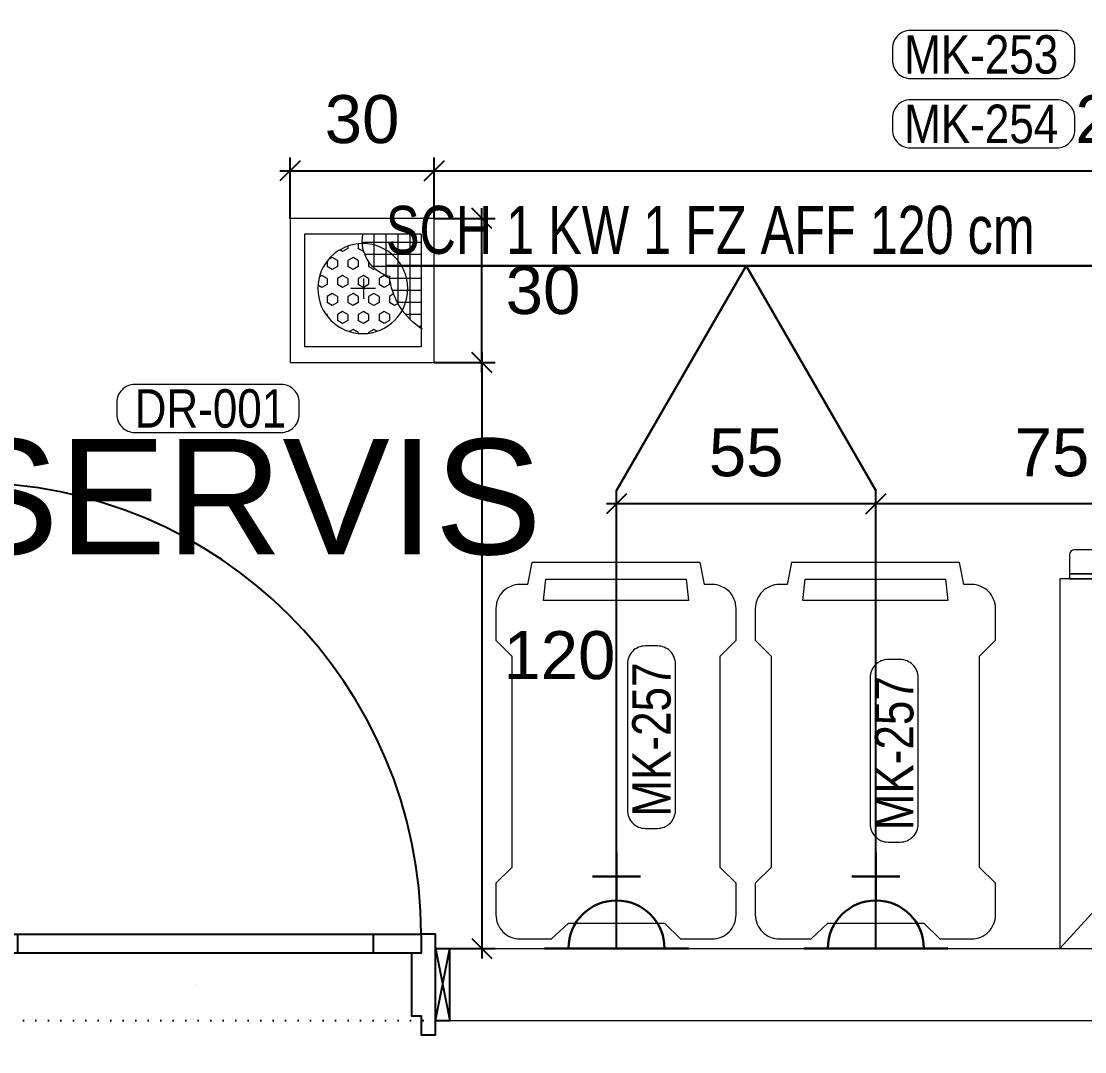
# Model space of a CAD drawing. Extents: x -5598 to 26293, y -3808 to 13850.
# Drawn here: x 798.8 to 1020.2, y 5323.5 to 5538.1 of the extents above; entities that cross this region are included whole.
import ezdxf
from ezdxf.enums import TextEntityAlignment as Align

# ---------------------------------------------------------------- set-up
doc = ezdxf.new("R2010")
doc.units = 0
doc.header["$LTSCALE"] = 100
doc.header["$MEASUREMENT"] = 0
doc.linetypes.add('DOT', pattern=[0.25, 0, -0.25])
for name, color, linetype, lineweight in [('AD', 5, 'Continuous', 9), ('AK', 7, 'Continuous', 15), ('AP', 6, 'Continuous', 15), ('Y-DUVAR GAZBETON', 161, 'Continuous', 20)]:
    doc.layers.add(name, color=color, linetype=linetype, lineweight=lineweight)
for name, color, linetype in [('KA-PEN-3 @ 1', 5, 'Continuous'), ('KOR KASA', 1, 'Continuous'), ('OLCU DIS', 7, 'Continuous')]:
    doc.layers.add(name, color=color, linetype=linetype)
doc.layers.add('MAKPA ELEKTRIK', color=7, linetype='Continuous', lineweight=30, true_color=0x93039a)
doc.layers.add('MAKPA GIDER OLC', color=7, linetype='Continuous', lineweight=30, true_color=0xcf6a1e)
doc.layers.add('MAKPA YER IZGARASI', color=8, linetype='Continuous', lineweight=5, transparency=0.5)
doc.styles.add('MAKPA TESISAT', font='arial.ttf', dxfattribs={"height": 10})
doc.styles.add('OLC-50', font='romans.shx', dxfattribs={"width": 0.5, "height": 0.15})
doc.styles.add('olcu', font='romans.shx', dxfattribs={"width": 0.5})
doc.styles.add('POZ TEXT', font='ARIALN.TTF', dxfattribs={"height": 8})
doc.styles.get("Standard").update_dxf_attribs({"font": 'arial.ttf'})
doc.dimstyles.new('1-200', dxfattribs={"dimtxt": 40, "dimasz": 2, "dimexe": 0, "dimexo": 0, "dimgap": 10, "dimtad": 1, "dimdec": 4, "dimrnd": 0.1, "dimzin": 9, "dimdsep": 46, "dimtxsty": 'olcu', "dimblk1": 'SOL', "dimblk2": 'SAG', "dimsah": 1, "dimcen": 0, "dimse1": 1, "dimse2": 1, "dimclre": 13, "dimadec": 0, "dimazin": 0, "dimtfac": 1, "dimtdec": 4, "dimtix": 1, "dimtmove": 2, "dimatfit": 2, "dimldrblk": 'SOL', "dimfxl": 0, "dimtolj": 1, "dimarcsym": 0})
doc.dimstyles.new('MAKPA TESISAT DIM', dxfattribs={"dimscale": 0.7, "dimtxt": 12, "dimasz": 6, "dimexe": 4, "dimexo": 0, "dimgap": 8, "dimtad": 2, "dimtih": 1, "dimtoh": 1, "dimdec": 0, "dimrnd": 5, "dimzin": 0, "dimdsep": 46, "dimtxsty": 'MAKPA TESISAT', "dimblk1": 'OBLIQUE', "dimblk2": 'OBLIQUE', "dimsah": 1, "dimcen": 0, "dimdle": 3, "dimclrd": 256, "dimclre": 256, "dimclrt": 256, "dimadec": 0, "dimazin": 0, "dimtfac": 1, "dimtdec": 0, "dimtix": 1, "dimtofl": 0, "dimtmove": 2, "dimatfit": 3, "dimldrblk": 'OBLIQUE', "dimfxl": 0, "dimtvp": 7, "dimtolj": 1, "dimtzin": 0, "dimarcsym": 0})

# ---------------------------------------------------------------- blocks, each defined once
blk = doc.blocks.new('SOL')
at = {"color": 0}
for p, q in [((0, 30), (0, -6.96)), ((7.58, 0), (-6.97, 0))]:
    blk.add_line(p, q, dxfattribs=at)
blk.add_circle((0, 0), 3, dxfattribs=at)
blk = doc.blocks.new('SAG')
at = {"color": 0}
for p, q in [((0, -30), (0, 6.96)), ((7.58, 0), (-6.97, 0))]:
    blk.add_line(p, q, dxfattribs=at)
blk.add_circle((0, 0), 3, dxfattribs=at)
blk = doc.blocks.new('*D332')
at = {"layer": 'OLCU DIS', "color": 0, "lineweight": -2, "transparency": 16777216}
blk.add_line((21268, -935), (-2968, -935), dxfattribs=at)
at = {"layer": 'OLCU DIS', "color": 0, "lineweight": -2, "transparency": 16777216, "xscale": 2, "yscale": 2, "zscale": 2, "rotation": 180}
blk.add_blockref('SAG', (-2970, -935), dxfattribs=at)
at = {"layer": 'OLCU DIS', "color": 0, "lineweight": -2, "transparency": 16777216, "xscale": 2, "yscale": 2, "zscale": 2}
blk.add_blockref('SOL', (21270, -935), dxfattribs=at)
at = {"layer": 'OLCU DIS', "color": 0, "transparency": 16777216, "insert": (9295.64, -905), "char_height": 40, "attachment_point": 5, "style": 'olcu'}
blk.add_mtext('\\A1;24240', dxfattribs=at)
blk = doc.blocks.new('*U561')
at = {"color": 0, "linetype": 'DOT', "ltscale": 0.1}
blk.add_line((-100, 15), (0, 15), dxfattribs=at)
at = {"color": 0, "lineweight": -2}
for p, q in [((-50, 7.5), (-50, 7.5)), ((-87, -3), (-87, 1)), ((-13, -3), (-13, 1)), ((-3, -3), (-3, -97))]:
    blk.add_line(p, q, dxfattribs=at)
for points in [[(-100, 0), (-100, -3), (-97, -3), (-97, 1), (-95, 1), (-95, 14), (-97, 14), (-97, 18), (-100, 18), (-100, 15)], [(0, 0), (0, -3), (-3, -3), (-3, 1), (-5, 1), (-5, 14), (-3, 14), (-3, 18), (0, 18), (0, 15)]]:
    blk.add_lwpolyline(points, dxfattribs=at)
blk.add_lwpolyline([(-97, -3), (-97, 1), (-3, 1), (-3, -3)], close=True, dxfattribs=at)
blk.add_arc((-3, -3), 94, 180, 270, dxfattribs=at)
at = {"style": 'OLC-50', "width": 0.5, "flags": 1}
for tag, p in [('K-NO', (-172.76, -83.82)), ('K-KANRENK', (7.69, -88.79)), ('K-BLOK', (-173.43, -120.56)), ('K-KASRENK', (8.75, -126.74)), ('K-KAT', (-174.31, -156.03)), ('K-TAMACILMA', (7.23, -165.71)), ('K-MAHALKOD', (-173.25, -193.98)), ('K-FOTOSEL', (8.17, -201.71)), ('K-MAHALAD', (-174.78, -232.95)), ('K-HERMETIK', (10.08, -236.3)), ('K-ACILISYON', (-173.83, -268.95)), ('K-HIDROLIK', (7.79, -270.16)), ('K-YANGIN', (-171.93, -303.54)), ('K-KART', (9.62, -303.83)), ('K-KANATTIP', (-174.21, -337.41)), ('K-BAND', (8.17, -345.67)), ('K-KANATMALZ', (-172.39, -371.07)), ('K-MENFEZ', (10.08, -380.26)), ('K-KASAMALZ', (-171.37, -410.06)), ('K-PBAR', (7.79, -414.12)), ('K-KASATIP', (-172.05, -446.79)), ('K-ELEKTRIKLI', (9.62, -447.79)), ('K-DUVAR', (-172.05, -485.23)), ('K-TIP', (9.62, -486.44)), ('K-REZ1', (9.62, -524.33)), ('K-REZ2', (9.62, -560.76)), ('K-REZ3', (9.62, -600.74))]:
    blk.add_attdef(tag, p, '', height=30, dxfattribs=at)
blk = doc.blocks.new('*U555')
at = {"layer": 'KOR KASA'}
for p, q in [((0, 126), (15, 126)), ((15, 126), (15, 123)), ((0, 23), (0, 20)), ((0, 23), (15, 23)), ((15, 23), (15, 20))]:
    blk.add_line(p, q, dxfattribs=at)
for points in [[(15, 126), (0, 123)], [(0, 126), (15, 123)], [(0, 126), (0, 123)], [(0, 123), (15, 123)], [(15, 23), (0, 20)], [(0, 23), (15, 20)], [(0, 20), (15, 20)]]:
    blk.add_lwpolyline(points, dxfattribs=at)
blk = doc.blocks.new('POZ_X')
at = {"layer": 'AP'}
blk.add_lwpolyline([(12.75, 10), (-17.75, 10, 0.414214), (-21.5, 6.25), (-21.5, 3.75, 0.414214), (-17.75, 0), (12.75, 0, 0.414214), (16.5, 3.75), (16.5, 6.25, 0.414214)], format="xyb", close=True, dxfattribs=at)
at = {"layer": 'AP', "style": 'POZ TEXT'}
blk.add_attdef('POZ_NO', text='', height=8, dxfattribs=at).set_placement((-3, 5), align=Align.MIDDLE_CENTER)
at = {"layer": 'AP', "style": 'POZ TEXT', "flags": 1}
blk.add_attdef('URUN_ADI', text='', height=7, dxfattribs=at).set_placement((-3, -4.34), align=Align.MIDDLE_CENTER)
blk = doc.blocks.new('300x300')
at = {"layer": 'MAKPA YER IZGARASI', "linetype": 'Continuous', "ltscale": 2}
for p, q in [((-14.71, 14.63), (15.29, 14.63)), ((-14.71, -15.37), (-14.71, 14.63)), ((-12.01, 11.32), (-12.01, -12.12)), ((-12.01, 11.32), (12.29, 11.32)), ((12.29, 11.32), (12.29, -12.12)), ((-12.01, -12.12), (12.29, -12.12)), ((15.29, -15.37), (-14.71, -15.37))]:
    blk.add_line(p, q, dxfattribs=at)
at = {"layer": 'MAKPA YER IZGARASI', "color": 1, "linetype": 'Continuous', "ltscale": 2}
for p, q in [((-9.71, -6.42), (-9.71, 11.32)), ((-7.21, 5.82), (-7.21, 11.32)), ((-4.71, 8.03), (-4.71, 11.32)), ((-2.21, 9.08), (-2.21, 11.32)), ((-12.01, 9.63), (0.25, 9.63)), ((-2.21, 4.31), (-2.21, 9.08)), ((1.09, 9.33), (1.09, 8.38)), ((-12.01, 7.13), (-5.95, 7.13)), ((-5.95, 7.13), (-0.28, 7.13)), ((-4.71, 2.76), (-4.71, 8.03)), ((-0.05, 7.79), (0.01, 7.76)), ((0.01, 7.76), (1.09, 8.38)), ((3.26, 8.84), (3.26, 8.38)), ((3.26, 8.38), (4.34, 7.76)), ((4.34, 7.76), (4.89, 8.08)), ((-12.01, 4.63), (-8.01, 4.63)), ((-8.01, 4.63), (-1.88, 4.63)), ((-7.21, -3.12), (-7.21, 5.82)), ((-2.16, 4.01), (-1.07, 4.63)), ((-1.07, 5.63), (-1.07, 4.63)), ((1.09, 5.88), (2.17, 6.51)), ((1.09, 5.88), (1.09, 4.63)), ((1.09, 4.63), (2.17, 4.01)), ((2.17, 6.51), (3.26, 5.88)), ((2.17, 4.01), (3.26, 4.63)), ((3.26, 5.88), (3.26, 4.63)), ((5.42, 5.88), (6.5, 6.51)), ((5.42, 5.88), (5.42, 4.63)), ((5.42, 4.63), (6.5, 4.01)), ((6.5, 6.51), (7.29, 6.05)), ((6.5, 4.01), (7.59, 4.63)), ((7.59, 5.69), (7.59, 4.63)), ((-5.4, 2.13), (-4.32, 2.76)), ((-4.32, 2.76), (-3.24, 2.13)), ((-2.39, 4.15), (-2.16, 4.01)), ((-1.07, 2.13), (0.01, 2.76)), ((0.01, 2.76), (1.09, 2.13)), ((3.26, 2.13), (4.34, 2.76)), ((4.34, 2.76), (5.42, 2.13)), ((7.59, 2.13), (8.67, 2.76)), ((8.67, 2.76), (9.17, 2.47)), ((-12.01, 2.13), (-8.99, 2.13)), ((-8.99, 2.13), (-5.48, 2.13)), ((-5.4, 2.13), (-5.4, 0.88)), ((-5.4, 0.88), (-4.32, 0.26)), ((-4.32, 0.26), (-3.24, 0.88)), ((-3.24, 2.13), (-3.24, 0.88)), ((2.64, 0.08), (-2.47, 0.08)), ((-1.07, 2.13), (-1.07, 0.88)), ((-1.07, 0.88), (0.01, 0.26)), ((0, 2.12), (0, -2.12)), ((0.01, 0.26), (1.09, 0.88)), ((1.09, 2.13), (1.09, 0.88)), ((3.26, 2.13), (3.26, 0.88)), ((3.26, 0.88), (4.34, 0.26)), ((4.34, 0.26), (5.42, 0.88)), ((5.42, 2.13), (5.42, 0.88)), ((7.59, 2.13), (7.59, 0.88)), ((7.59, 0.88), (8.67, 0.26)), ((8.67, 0.26), (9.47, 0.72)), ((-12.01, -0.37), (-9.22, -0.37)), ((-9.22, -0.37), (-6.03, -0.37)), ((-6.28, -1.11), (-5.4, -1.62)), ((-5.4, -1.62), (-5.4, -2.87)), ((-3.24, -1.62), (-2.16, -0.99)), ((-3.24, -1.62), (-3.24, -2.87)), ((-2.16, -0.99), (-1.07, -1.62)), ((-1.07, -1.62), (-1.07, -2.87)), ((1.09, -1.62), (2.17, -0.99)), ((1.09, -1.62), (1.09, -2.87)), ((2.17, -0.99), (3.26, -1.62)), ((3.26, -1.62), (3.26, -2.87)), ((5.42, -1.62), (6.5, -0.99)), ((5.42, -1.62), (5.42, -2.87)), ((6.5, -0.99), (7.59, -1.62)), ((7.59, -1.62), (7.59, -2.87)), ((-12.01, -2.87), (-8.78, -2.87)), ((-8.78, -2.87), (-7.07, -2.87)), ((-7.19, -3.09), (-6.49, -3.49)), ((-6.49, -3.49), (-5.4, -2.87)), ((-3.24, -2.87), (-2.16, -3.49)), ((-2.16, -3.49), (-1.07, -2.87)), ((1.09, -2.87), (2.17, -3.49)), ((2.17, -3.49), (3.26, -2.87)), ((5.42, -2.87), (6.5, -3.49)), ((6.5, -3.49), (7.59, -2.87)), ((-12.01, -5.37), (-8.74, -5.37)), ((-5.4, -5.37), (-4.32, -4.74)), ((-5.4, -5.37), (-5.4, -6.62)), ((-5.4, -6.62), (-4.32, -7.24)), ((-4.32, -4.74), (-3.24, -5.37)), ((-4.32, -7.24), (-3.24, -6.62)), ((-3.24, -5.37), (-3.24, -6.62)), ((-1.07, -5.37), (0.01, -4.74)), ((-1.07, -5.37), (-1.07, -6.62)), ((-1.07, -6.62), (0.01, -7.24)), ((0.01, -4.74), (1.09, -5.37)), ((0.01, -7.24), (1.09, -6.62)), ((1.09, -5.37), (1.09, -6.62)), ((3.26, -5.37), (4.34, -4.74)), ((3.26, -5.37), (3.26, -6.62)), ((3.26, -6.62), (4.34, -7.24)), ((4.34, -4.74), (5.42, -5.37)), ((4.34, -7.24), (5.42, -6.62)), ((5.42, -5.37), (5.42, -6.62)), ((7.59, -5.37), (7.95, -5.16)), ((7.59, -5.37), (7.59, -5.66)), ((-12.01, -7.87), (-11.4, -7.87)), ((-2.82, -8.88), (-2.16, -8.49)), ((-2.16, -8.49), (-1.07, -9.12)), ((1.09, -9.12), (2.17, -8.49)), ((2.17, -8.49), (2.93, -8.93)), ((-1.07, -9.12), (-1.07, -9.28)), ((1.09, -9.12), (1.09, -9.31))]:
    blk.add_line(p, q, dxfattribs=at)
at = {"layer": 'MAKPA YER IZGARASI', "linetype": 'Continuous', "ltscale": 2}
blk.add_lwpolyline([(15.29, 14.63), (15.29, -15.37)], dxfattribs=at)
at = {"layer": 'MAKPA YER IZGARASI', "color": 1, "linetype": 'Continuous', "ltscale": 2}
blk.add_circle((0.14, 0.01), 9.37, dxfattribs=at)
for centre, radius, start, end in [((-7.43, 9.96), 7.69, 283.5551, 10.2323), ((-20.04, 4), 14.68, 302.2053, 354.8663)]:
    blk.add_arc(centre, radius, start, end, dxfattribs=at)
blk = doc.blocks.new('ELK.PRIZ')
at = {"layer": 'MAKPA ELEKTRIK'}
for p, q in [((-15, 0), (15, 0)), ((15, 0), (-15, 0)), ((0, -10), (0, -20)), ((0, -20), (0, -10)), ((5, -15), (-5, -15))]:
    blk.add_line(p, q, dxfattribs=at)
blk.add_arc((0, 0), 10, 180, 0, dxfattribs=at)
blk = doc.blocks.new('_OBLIQUE')
at = {"color": 0, "linetype": 'ByBlock', "lineweight": -2}
blk.add_line((-0.5, -0.5), (0.5, 0.5), dxfattribs=at)
blk = doc.blocks.new('*D1060')
at = {"layer": 'MAKPA ELEKTRIK', "lineweight": -2, "transparency": 16777216}
for p, q in [((976.67, 5345), (976.67, 5440.39)), ((1050, 5345), (1050, 5440.39)), ((1052.1, 5437.59), (974.57, 5437.59))]:
    blk.add_line(p, q, dxfattribs=at)
at = {"layer": 'MAKPA ELEKTRIK', "lineweight": -2, "transparency": 16777216, "xscale": 4.199999999999998, "yscale": 4.199999999999998, "zscale": 4.199999999999998, "rotation": 180}
blk.add_blockref('_OBLIQUE', (976.67, 5437.59), dxfattribs=at)
at = {"layer": 'MAKPA ELEKTRIK', "lineweight": -2, "transparency": 16777216, "xscale": 4.199999999999998, "yscale": 4.199999999999998, "zscale": 4.199999999999998}
blk.add_blockref('_OBLIQUE', (1050, 5437.59), dxfattribs=at)
at = {"layer": 'MAKPA ELEKTRIK', "transparency": 16777216, "insert": (1013.34, 5448.27), "char_height": 10, "attachment_point": 5, "style": 'MAKPA TESISAT'}
blk.add_mtext('\\A1;75', dxfattribs=at)
blk = doc.blocks.new('*D1061')
at = {"layer": 'MAKPA ELEKTRIK', "lineweight": -2, "transparency": 16777216}
for p, q in [((922.67, 5345), (922.67, 5440.39)), ((976.67, 5345), (976.67, 5440.39)), ((978.77, 5437.59), (920.57, 5437.59))]:
    blk.add_line(p, q, dxfattribs=at)
at = {"layer": 'MAKPA ELEKTRIK', "lineweight": -2, "transparency": 16777216, "xscale": 4.199999999999998, "yscale": 4.199999999999998, "zscale": 4.199999999999998, "rotation": 180}
blk.add_blockref('_OBLIQUE', (922.67, 5437.59), dxfattribs=at)
at = {"layer": 'MAKPA ELEKTRIK', "lineweight": -2, "transparency": 16777216, "xscale": 4.199999999999998, "yscale": 4.199999999999998, "zscale": 4.199999999999998}
blk.add_blockref('_OBLIQUE', (976.67, 5437.59), dxfattribs=at)
at = {"layer": 'MAKPA ELEKTRIK', "transparency": 16777216, "insert": (949.67, 5448.27), "char_height": 10, "attachment_point": 5, "style": 'MAKPA TESISAT'}
blk.add_mtext('\\A1;55', dxfattribs=at)
blk = doc.blocks.new('*D859')
at = {"layer": 'MAKPA GIDER OLC', "lineweight": -2, "transparency": 16777216}
for p, q in [((854.71, 5497.05), (854.71, 5509.74)), ((884.71, 5497.05), (884.71, 5509.74)), ((852.61, 5506.94), (886.81, 5506.94))]:
    blk.add_line(p, q, dxfattribs=at)
at = {"layer": 'MAKPA GIDER OLC', "lineweight": -2, "transparency": 16777216, "xscale": 4.199999999999998, "yscale": 4.199999999999998, "zscale": 4.199999999999998, "rotation": 180}
blk.add_blockref('_OBLIQUE', (854.71, 5506.94), dxfattribs=at)
at = {"layer": 'MAKPA GIDER OLC', "lineweight": -2, "transparency": 16777216, "xscale": 4.199999999999998, "yscale": 4.199999999999998, "zscale": 4.199999999999998}
blk.add_blockref('_OBLIQUE', (884.71, 5506.94), dxfattribs=at)
at = {"layer": 'MAKPA GIDER OLC', "transparency": 16777216, "insert": (869.71, 5517.65), "char_height": 10, "attachment_point": 5, "style": 'MAKPA TESISAT'}
blk.add_mtext('\\A1;30', dxfattribs=at)
blk = doc.blocks.new('*D860')
at = {"layer": 'MAKPA GIDER OLC', "lineweight": -2, "transparency": 16777216}
for p, q in [((884.71, 5497.05), (884.71, 5509.74)), ((1175, 5498.21), (1175, 5509.74)), ((882.61, 5506.94), (1177.1, 5506.94))]:
    blk.add_line(p, q, dxfattribs=at)
at = {"layer": 'MAKPA GIDER OLC', "lineweight": -2, "transparency": 16777216, "xscale": 4.199999999999998, "yscale": 4.199999999999998, "zscale": 4.199999999999998, "rotation": 180}
blk.add_blockref('_OBLIQUE', (884.71, 5506.94), dxfattribs=at)
at = {"layer": 'MAKPA GIDER OLC', "lineweight": -2, "transparency": 16777216, "xscale": 4.199999999999998, "yscale": 4.199999999999998, "zscale": 4.199999999999998}
blk.add_blockref('_OBLIQUE', (1175, 5506.94), dxfattribs=at)
at = {"layer": 'MAKPA GIDER OLC', "transparency": 16777216, "insert": (1029.85, 5517.64), "char_height": 10, "attachment_point": 5, "style": 'MAKPA TESISAT'}
blk.add_mtext('\\A1;290', dxfattribs=at)
blk = doc.blocks.new('*D861')
at = {"layer": 'MAKPA GIDER OLC', "lineweight": -2, "transparency": 16777216}
for p, q in [((894.63, 5464.95), (894.63, 5499.15)), ((884.71, 5497.05), (897.43, 5497.05)), ((884.71, 5467.05), (897.43, 5467.05))]:
    blk.add_line(p, q, dxfattribs=at)
at = {"layer": 'MAKPA GIDER OLC', "lineweight": -2, "transparency": 16777216, "xscale": 4.199999999999998, "yscale": 4.199999999999998, "zscale": 4.199999999999998}
for p, rotation in [((894.63, 5497.05), 90), ((894.63, 5467.05), 270)]:
    blk.add_blockref('_OBLIQUE', p, dxfattribs=dict(at, rotation=rotation))
at = {"layer": 'MAKPA GIDER OLC', "transparency": 16777216, "insert": (907.38, 5482.05), "char_height": 10, "attachment_point": 5, "style": 'MAKPA TESISAT'}
blk.add_mtext('\\A1;30', dxfattribs=at)
blk = doc.blocks.new('*D862')
at = {"layer": 'MAKPA GIDER OLC', "lineweight": -2, "transparency": 16777216}
for p, q in [((894.63, 5469.15), (894.63, 5342.9)), ((884.71, 5467.05), (897.43, 5467.05)), ((885, 5345), (897.43, 5345))]:
    blk.add_line(p, q, dxfattribs=at)
at = {"layer": 'MAKPA GIDER OLC', "lineweight": -2, "transparency": 16777216, "xscale": 4.199999999999998, "yscale": 4.199999999999998, "zscale": 4.199999999999998}
for p, rotation in [((894.63, 5467.05), 90), ((894.63, 5345), 270)]:
    blk.add_blockref('_OBLIQUE', p, dxfattribs=dict(at, rotation=rotation))
at = {"layer": 'MAKPA GIDER OLC', "transparency": 16777216, "insert": (910.79, 5406.02), "char_height": 10, "attachment_point": 5, "style": 'MAKPA TESISAT'}
blk.add_mtext('\\A1;120', dxfattribs=at)
blk = doc.blocks.new('trmp3000')
at = {"layer": 'AD', "elevation": 0}
blk.add_lwpolyline([(-17.57, -40.66), (-18.07, -36.22), (12.13, -36.22), (11.62, -40.66)], close=True, dxfattribs=at)
at = {"layer": 'AK'}
blk.add_lwpolyline([(18.73, -24.62), (18.73, 19.38), (22.03, 22.68), (22.03, 29.28, 0.414214), (17.03, 34.28), (10.43, 34.28), (6.94, 31), (-13.07, 30.98), (-16.37, 34.28), (-22.97, 34.28, 0.414214), (-27.97, 29.28), (-27.97, 22.68), (-24.67, 19.38), (-24.67, -24.62), (-27.97, -27.92), (-27.97, -34.52, 0.414214), (-22.97, -39.52), (-21.37, -39.52), (-20.47, -44.11), (14.53, -44.11), (15.43, -39.52), (17.03, -39.52, 0.414214), (22.03, -34.52), (22.03, -27.92)], format="xyb", close=True, dxfattribs=at)
blk = doc.blocks.new('S070TN')
at = {"layer": 'AD'}
for p, q in [((0, -77), (70, 0)), ((2.15, -78.91), (4.52, -80.59)), ((68, -78), (2.44, -78)), ((68, -82), (68, -78)), ((2.42, -81.5), (4.23, -81.5)), ((2.92, -83), (67, -83))]:
    blk.add_line(p, q, dxfattribs=at)
blk.add_lwpolyline([(2, -78), (68, -78), (68, -77), (2, -77)], close=True, dxfattribs=at)
for centre, radius, start, end in [((2.44, -78.5), 0.5, 89.9997, 234.6219), ((2.42, -82), 0.5, 90, 180), ((4.23, -81), 0.5, 270, 54.6219), ((2.92, -82), 1, 180, 270.0001), ((67, -82), 1, 270.0001, 0)]:
    blk.add_arc(centre, radius, start, end, dxfattribs=at)
at = {"layer": 'AK'}
blk.add_lwpolyline([(0, -77), (70, -77), (70, 0), (0, 0)], close=True, dxfattribs=at)

msp = doc.modelspace()

# ---------------------------------------------------------------- linework, layer by layer
at = {"layer": 'MAKPA ELEKTRIK'}
for p, q in [((874.67406, 5487.15247), (1024.67406, 5487.15247)), ((949.67406, 5487.15247), (922.67406, 5440.38709)), ((976.67406, 5440.38709), (949.67406, 5487.15247))]:
    msp.add_line(p, q, dxfattribs=at)
at = {"layer": 'Y-DUVAR GAZBETON'}
for p, q in [((888, 5345.00004), (888, 5330.00004)), ((888, 5345.00004), (1090, 5345.00004)), ((888, 5330.00004), (1090, 5330.00004))]:
    msp.add_line(p, q, dxfattribs=at)

# ---------------------------------------------------------------- block references
at = {"layer": 'AK', "rotation": 180}
for name, p in [('S070TN', (1085, 5345.00003)), ('trmp3000', (919.60773, 5381.27912)), ('trmp3000', (973.60773, 5381.27912))]:
    msp.add_blockref(name, p, dxfattribs=at)
at = {"layer": 'AP', "ltscale": 6}
for p, values in [((1001.6063, 5526.19091), {'POZ_NO': 'MK-253'}), ((1001.6063, 5511.72859), {'POZ_NO': 'MK-254'})]:
    msp.add_blockref('POZ_X', p, dxfattribs=at).add_auto_attribs(values)
ref = msp.add_blockref('POZ_X', (840.13125, 5452.46937), dxfattribs=at)
ref.add_attrib('POZ_NO', 'DR-001', dxfattribs={"height": 8, "style": 'POZ TEXT'}).set_placement((838.1408, 5457.46937), align=Align.MIDDLE_CENTER)
at = {"layer": 'AP', "ltscale": 6, "rotation": 90}
for p in [(934.94568, 5391.51265), (985.4765, 5388.66793)]:
    msp.add_blockref('POZ_X', p, dxfattribs=at).add_auto_attribs({'POZ_NO': 'MK-257'})
at = {"layer": 'KA-PEN-3 @ 1', "rotation": 180}
msp.add_blockref('*U561', (785, 5345.00004), dxfattribs=at)
at = {"layer": 'KOR KASA', "rotation": 90}
msp.add_blockref('*U555', (908, 5330.00003), dxfattribs=at)
at = {"layer": 'MAKPA ELEKTRIK', "rotation": 180}
for p in [(922.67406, 5345.00004), (976.67406, 5345.00004)]:
    msp.add_blockref('ELK.PRIZ', p, dxfattribs=at)
at = {"layer": 'MAKPA YER IZGARASI', "xscale": -1}
msp.add_blockref('300x300', (869.99999, 5482.41508), dxfattribs=at)

# ---------------------------------------------------------------- texts
at = {"layer": 'AP', "color": 1}
msp.add_text('SERVIS', height=24, dxfattribs=at).set_placement((784.18934, 5427.09822))
at = {"layer": 'MAKPA ELEKTRIK', "style": 'MAKPA TESISAT', "width": 0.75}
msp.add_text('SCH 1 KW 1 FZ AFF 120 cm', height=10.00188, dxfattribs=at).set_placement((874.67406, 5489.65247))

# ---------------------------------------------------------------- dimensions: what is measured, and where the dimension line sits
at = {"layer": 'MAKPA ELEKTRIK'}
for base, p1, p2, picture, middle in [((922.67406, 5437.58709), (976.67406, 5345.00004), (922.67406, 5345.00004), '*D1061', (949.67406, 5448.27236)), ((976.67406, 5437.58709), (1050, 5345.00003), (976.67406, 5345.00004), '*D1060', (1013.33703, 5448.27236))]:
    dim = msp.add_linear_dim(base=base, p1=p1, p2=p2, dimstyle='MAKPA TESISAT DIM', override={"dimfxl": 0}, dxfattribs=at)
    dim.commit()
    dim.dimension.update_dxf_attribs({"geometry": picture, "text_midpoint": middle})
at = {"layer": 'MAKPA GIDER OLC'}
for base, p1, p2, picture, middle in [((884.70882, 5506.9373), (854.70882, 5497.04889), (884.70882, 5497.04889), '*D859', (869.70882, 5517.64644)), ((1175, 5506.9373), (884.70882, 5497.04889), (1175, 5498.20838), '*D860', (1029.85441, 5517.64303))]:
    dim = msp.add_linear_dim(base=base, p1=p1, p2=p2, dimstyle='MAKPA TESISAT DIM', override={"dimfxl": 0}, dxfattribs=at)
    dim.commit()
    dim.dimension.update_dxf_attribs({"geometry": picture, "text_midpoint": middle})
for base, p2, picture, middle in [((894.63369, 5497.04889), (884.70882, 5497.04889), '*D861', (907.37557, 5482.04889)), ((894.63369, 5345.00004), (885, 5345.00004), '*D862', (910.79303, 5406.02447))]:
    dim = msp.add_linear_dim(base=base, p1=(884.70882, 5467.04889), p2=p2, angle=90, dimstyle='MAKPA TESISAT DIM', override={"dimfxl": 0}, dxfattribs=at)
    dim.commit()
    dim.dimension.update_dxf_attribs({"geometry": picture, "text_midpoint": middle})
at = {"layer": 'OLCU DIS', "color": 7}
dim = msp.add_linear_dim(base=(-2970, -935), p1=(21270, -635), p2=(-2970, 7535), dimstyle='1-200', dxfattribs=at)
dim.commit()
dim.dimension.update_dxf_attribs({"geometry": '*D332', "text_midpoint": (9295.63768, -905), "dimtype": 160})

doc.saveas('drawing.dxf')
